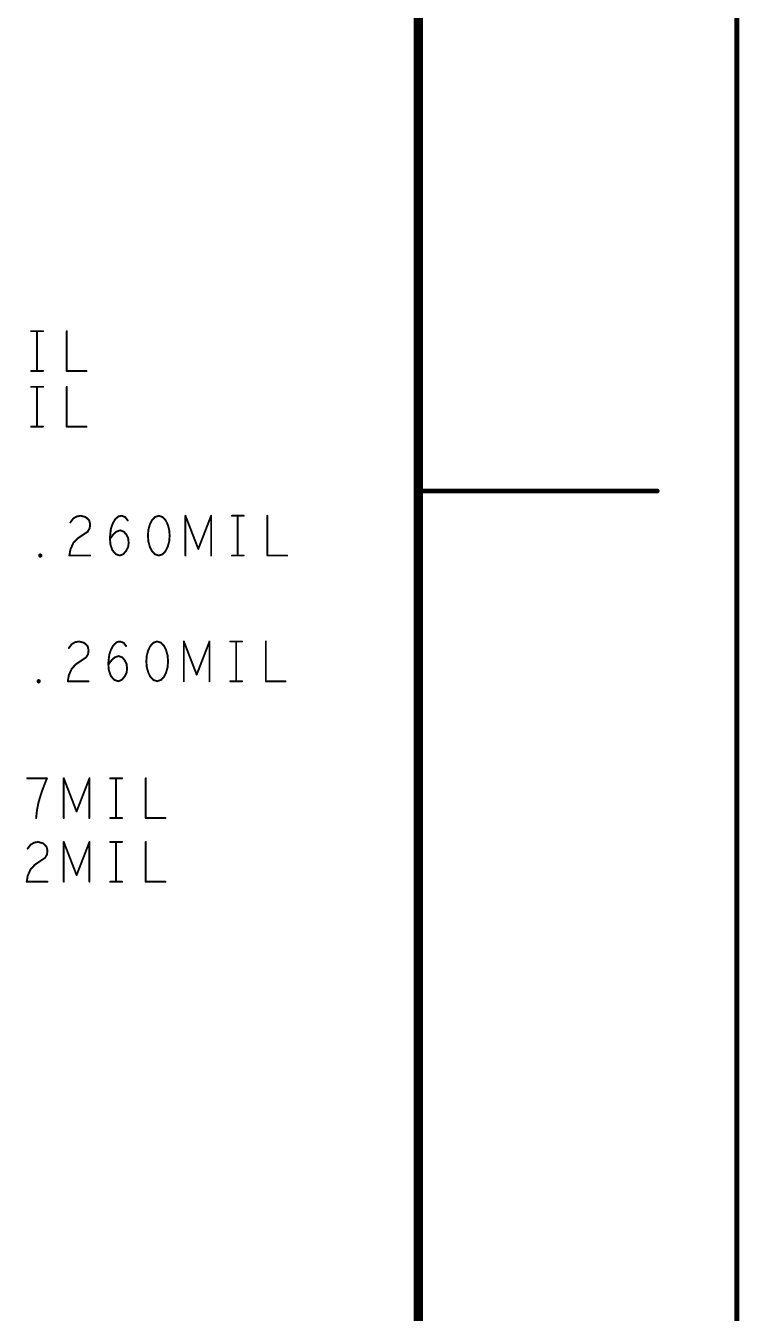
# Model space of a CAD drawing. Extents: x -18 to 16.1, y -6.6 to 15.5.
# Drawn here: x 13.818 to 16.058, y 7.369 to 11.415 of the extents above; entities that cross this region are included whole.
import ezdxf

# ---------------------------------------------------------------- set-up
doc = ezdxf.new("R2010")
doc.units = 0
doc.layers.get('0').update_dxf_attribs({"linetype": 'CONTINUOUS'})
doc.layers.add('FAB', color=13, linetype='CONTINUOUS')

# ---------------------------------------------------------------- blocks, each defined once
blk = doc.blocks.new('ROUND_13')
at = {"const_width": 0.0075}
blk.add_lwpolyline([(-0.00375, 0, 1), (0.00375, 0, 1)], format="xyb", close=True, dxfattribs=at)
blk = doc.blocks.new('ROUND_1')
at = {"const_width": 0.003}
blk.add_lwpolyline([(-0.0015, 0, 1), (0.0015, 0, 1)], format="xyb", close=True, dxfattribs=at)

msp = doc.modelspace()

# ---------------------------------------------------------------- linework, layer by layer
at = {"layer": 'FAB'}
for points, const_width in [([(16.0501, 15.4527), (16.0501, -6.5473)], 0.015), ([(15.0501, -6.0473), (15.0501, 14.9527)], 0.03), ([(13.8349, 10.455), (13.8721, 10.455)], 0.006), ([(13.8535, 10.455), (13.8535, 10.33)], 0.006), ([(13.9465, 10.455), (13.9465, 10.33)], 0.006), ([(13.8349, 10.33), (13.8721, 10.33)], 0.006), ([(13.9465, 10.33), (14.0085, 10.33)], 0.006), ([(13.8349, 10.28), (13.8721, 10.28)], 0.006), ([(13.8535, 10.28), (13.8535, 10.155)], 0.006), ([(13.9465, 10.28), (13.9465, 10.155)], 0.006), ([(13.8349, 10.155), (13.8721, 10.155)], 0.006), ([(13.9465, 10.155), (14.0085, 10.155)], 0.006), ([(15.8001, 9.9527), (15.0501, 9.9527)], 0.015), ([(13.9673, 9.8667), (13.9782, 9.8729)], 0.006), ([(13.9782, 9.8729), (13.9906, 9.875)], 0.006), ([(13.9906, 9.875), (14.0061, 9.8708)], 0.006), ([(14.0061, 9.8708), (14.017, 9.8604)], 0.006), ([(14.0975, 9.8625), (14.1084, 9.8729)], 0.006), ([(14.1084, 9.8729), (14.1192, 9.875)], 0.006), ([(14.1192, 9.875), (14.1301, 9.8708)], 0.006), ([(14.1301, 9.8708), (14.1379, 9.8604)], 0.006), ([(14.2231, 9.8708), (14.2138, 9.8604)], 0.006), ([(14.2355, 9.875), (14.2231, 9.8708)], 0.006), ([(14.2479, 9.8708), (14.2355, 9.875)], 0.006), ([(14.2572, 9.8604), (14.2479, 9.8708)], 0.006), ([(14.3192, 9.75), (14.3192, 9.875)], 0.006), ([(14.3192, 9.875), (14.3595, 9.7708)], 0.006), ([(14.3595, 9.7708), (14.3998, 9.875)], 0.006), ([(14.3998, 9.875), (14.3998, 9.75)], 0.006), ([(14.4649, 9.875), (14.5021, 9.875)], 0.006), ([(14.4835, 9.875), (14.4835, 9.75)], 0.006), ([(14.5765, 9.875), (14.5765, 9.75)], 0.006), ([(13.958, 9.8542), (13.9673, 9.8667)], 0.006), ([(14.0185, 9.8354), (14.0123, 9.825)], 0.006), ([(14.017, 9.8604), (14.0201, 9.8479)], 0.006), ([(14.0201, 9.8479), (14.0185, 9.8354)], 0.006), ([(14.082, 9.8062), (14.0851, 9.8333)], 0.006), ([(14.0851, 9.8333), (14.0898, 9.8479)], 0.006), ([(14.0898, 9.8479), (14.0975, 9.8625)], 0.006), ([(14.1022, 9.825), (14.1146, 9.8292)], 0.006), ([(14.1146, 9.8292), (14.1255, 9.825)], 0.006), ([(14.2029, 9.8312), (14.2014, 9.8125)], 0.006), ([(14.2076, 9.8479), (14.2029, 9.8312)], 0.006), ([(14.2138, 9.8604), (14.2076, 9.8479)], 0.006), ([(14.2634, 9.8479), (14.2572, 9.8604)], 0.006), ([(14.2681, 9.8312), (14.2634, 9.8479)], 0.006), ([(14.2696, 9.8125), (14.2681, 9.8312)], 0.006), ([(13.9673, 9.7896), (13.958, 9.7687)], 0.006), ([(13.9813, 9.8042), (13.9673, 9.7896)], 0.006), ([(14.0123, 9.825), (13.9813, 9.8042)], 0.006), ([(14.082, 9.8021), (14.0929, 9.8167)], 0.006), ([(14.0836, 9.7854), (14.082, 9.8062)], 0.006), ([(14.0929, 9.8167), (14.1022, 9.825)], 0.006), ([(14.1255, 9.825), (14.1332, 9.8167)], 0.006), ([(14.1332, 9.8167), (14.1394, 9.8042)], 0.006), ([(14.1394, 9.8042), (14.141, 9.7896)], 0.006), ([(14.141, 9.7896), (14.1394, 9.7771)], 0.006), ([(14.2014, 9.8125), (14.2029, 9.7937)], 0.006), ([(14.2029, 9.7937), (14.2076, 9.7771)], 0.006), ([(14.2634, 9.7771), (14.2681, 9.7937)], 0.006), ([(14.2681, 9.7937), (14.2696, 9.8125)], 0.006), ([(13.8604, 9.7521), (13.8635, 9.7542)], 0.006), ([(13.8604, 9.7479), (13.8604, 9.7521)], 0.006), ([(13.8635, 9.7458), (13.8604, 9.7479)], 0.006), ([(13.8635, 9.7542), (13.8666, 9.7521)], 0.006), ([(13.8666, 9.7479), (13.8635, 9.7458)], 0.006), ([(13.8666, 9.7521), (13.8666, 9.7479)], 0.006), ([(13.958, 9.7687), (13.9549, 9.75)], 0.006), ([(13.9549, 9.75), (14.0201, 9.75)], 0.006), ([(14.0898, 9.7667), (14.0836, 9.7854)], 0.006), ([(14.1007, 9.7542), (14.0898, 9.7667)], 0.006), ([(14.1131, 9.75), (14.1007, 9.7542)], 0.006), ([(14.1239, 9.7542), (14.1131, 9.75)], 0.006), ([(14.1332, 9.7646), (14.1239, 9.7542)], 0.006), ([(14.1394, 9.7771), (14.1332, 9.7646)], 0.006), ([(14.2076, 9.7771), (14.2138, 9.7646)], 0.006), ([(14.2138, 9.7646), (14.2231, 9.7542)], 0.006), ([(14.2231, 9.7542), (14.2355, 9.75)], 0.006), ([(14.2355, 9.75), (14.2479, 9.7542)], 0.006), ([(14.2479, 9.7542), (14.2572, 9.7646)], 0.006), ([(14.2572, 9.7646), (14.2634, 9.7771)], 0.006), ([(14.4649, 9.75), (14.5021, 9.75)], 0.006), ([(14.5765, 9.75), (14.6385, 9.75)], 0.006), ([(13.953, 9.4592), (13.9624, 9.4717)], 0.006), ([(13.9624, 9.4717), (13.9732, 9.4779)], 0.006), ([(13.9732, 9.4779), (13.9856, 9.48)], 0.006), ([(13.9856, 9.48), (14.0011, 9.4758)], 0.006), ([(14.0011, 9.4758), (14.012, 9.4654)], 0.006), ([(14.012, 9.4654), (14.0151, 9.4529)], 0.006), ([(14.0848, 9.4529), (14.0925, 9.4675)], 0.006), ([(14.0925, 9.4675), (14.1034, 9.4779)], 0.006), ([(14.1034, 9.4779), (14.1142, 9.48)], 0.006), ([(14.1142, 9.48), (14.1251, 9.4758)], 0.006), ([(14.1251, 9.4758), (14.1329, 9.4654)], 0.006), ([(14.2088, 9.4654), (14.2026, 9.4529)], 0.006), ([(14.2181, 9.4758), (14.2088, 9.4654)], 0.006), ([(14.2305, 9.48), (14.2181, 9.4758)], 0.006), ([(14.2429, 9.4758), (14.2305, 9.48)], 0.006), ([(14.2522, 9.4654), (14.2429, 9.4758)], 0.006), ([(14.2584, 9.4529), (14.2522, 9.4654)], 0.006), ([(14.3142, 9.355), (14.3142, 9.48)], 0.006), ([(14.3142, 9.48), (14.3545, 9.3758)], 0.006), ([(14.3545, 9.3758), (14.3948, 9.48)], 0.006), ([(14.3948, 9.48), (14.3948, 9.355)], 0.006), ([(14.4599, 9.48), (14.4971, 9.48)], 0.006), ([(14.4785, 9.48), (14.4785, 9.355)], 0.006), ([(14.5715, 9.48), (14.5715, 9.355)], 0.006), ([(14.0073, 9.43), (13.9763, 9.4092)], 0.006), ([(14.0135, 9.4404), (14.0073, 9.43)], 0.006), ([(14.0151, 9.4529), (14.0135, 9.4404)], 0.006), ([(14.077, 9.4112), (14.0801, 9.4383)], 0.006), ([(14.0801, 9.4383), (14.0848, 9.4529)], 0.006), ([(14.0879, 9.4217), (14.0972, 9.43)], 0.006), ([(14.0972, 9.43), (14.1096, 9.4342)], 0.006), ([(14.1096, 9.4342), (14.1205, 9.43)], 0.006), ([(14.1205, 9.43), (14.1282, 9.4217)], 0.006), ([(14.1979, 9.4362), (14.1964, 9.4175)], 0.006), ([(14.2026, 9.4529), (14.1979, 9.4362)], 0.006), ([(14.2631, 9.4362), (14.2584, 9.4529)], 0.006), ([(14.2646, 9.4175), (14.2631, 9.4362)], 0.006), ([(13.9624, 9.3946), (13.953, 9.3737)], 0.006), ([(13.9763, 9.4092), (13.9624, 9.3946)], 0.006), ([(14.077, 9.4071), (14.0879, 9.4217)], 0.006), ([(14.0786, 9.3904), (14.077, 9.4112)], 0.006), ([(14.0848, 9.3717), (14.0786, 9.3904)], 0.006), ([(14.1282, 9.4217), (14.1344, 9.4092)], 0.006), ([(14.1344, 9.4092), (14.136, 9.3946)], 0.006), ([(14.136, 9.3946), (14.1344, 9.3821)], 0.006), ([(14.1964, 9.4175), (14.1979, 9.3987)], 0.006), ([(14.1979, 9.3987), (14.2026, 9.3821)], 0.006), ([(14.2584, 9.3821), (14.2631, 9.3987)], 0.006), ([(14.2631, 9.3987), (14.2646, 9.4175)], 0.006), ([(13.8554, 9.3571), (13.8585, 9.3592)], 0.006), ([(13.8554, 9.3529), (13.8554, 9.3571)], 0.006), ([(13.8585, 9.3508), (13.8554, 9.3529)], 0.006), ([(13.8585, 9.3592), (13.8616, 9.3571)], 0.006), ([(13.8616, 9.3529), (13.8585, 9.3508)], 0.006), ([(13.8616, 9.3571), (13.8616, 9.3529)], 0.006), ([(13.953, 9.3737), (13.9499, 9.355)], 0.006), ([(13.9499, 9.355), (14.0151, 9.355)], 0.006), ([(14.0957, 9.3592), (14.0848, 9.3717)], 0.006), ([(14.1081, 9.355), (14.0957, 9.3592)], 0.006), ([(14.1189, 9.3592), (14.1081, 9.355)], 0.006), ([(14.1282, 9.3696), (14.1189, 9.3592)], 0.006), ([(14.1344, 9.3821), (14.1282, 9.3696)], 0.006), ([(14.2026, 9.3821), (14.2088, 9.3696)], 0.006), ([(14.2088, 9.3696), (14.2181, 9.3592)], 0.006), ([(14.2181, 9.3592), (14.2305, 9.355)], 0.006), ([(14.2305, 9.355), (14.2429, 9.3592)], 0.006), ([(14.2429, 9.3592), (14.2522, 9.3696)], 0.006), ([(14.2522, 9.3696), (14.2584, 9.3821)], 0.006), ([(14.4599, 9.355), (14.4971, 9.355)], 0.006), ([(14.5715, 9.355), (14.6335, 9.355)], 0.006), ([(13.8845, 9.05), (13.8225, 9.05)], 0.006), ([(13.8643, 8.9958), (13.8721, 9.0187)], 0.006), ([(13.8721, 9.0187), (13.8845, 9.05)], 0.006), ([(13.9372, 8.925), (13.9372, 9.05)], 0.006), ([(13.9372, 9.05), (13.9775, 8.9458)], 0.006), ([(13.9775, 8.9458), (14.0178, 9.05)], 0.006), ([(14.0178, 9.05), (14.0178, 8.925)], 0.006), ([(14.0829, 9.05), (14.1201, 9.05)], 0.006), ([(14.1015, 9.05), (14.1015, 8.925)], 0.006), ([(14.1945, 9.05), (14.1945, 8.925)], 0.006), ([(13.8582, 8.975), (13.8643, 8.9958)], 0.006), ([(13.8504, 8.925), (13.8535, 8.9521)], 0.006), ([(13.8535, 8.9521), (13.8582, 8.975)], 0.006), ([(14.0829, 8.925), (14.1201, 8.925)], 0.006), ([(14.1945, 8.925), (14.2565, 8.925)], 0.006), ([(13.824, 8.8292), (13.8333, 8.8417)], 0.006), ([(13.8333, 8.8417), (13.8442, 8.8479)], 0.006), ([(13.8442, 8.8479), (13.8566, 8.85)], 0.006), ([(13.8566, 8.85), (13.8721, 8.8458)], 0.006), ([(13.8721, 8.8458), (13.883, 8.8354)], 0.006), ([(13.883, 8.8354), (13.8861, 8.8229)], 0.006), ([(13.8861, 8.8229), (13.8845, 8.8104)], 0.006), ([(13.9372, 8.725), (13.9372, 8.85)], 0.006), ([(13.9372, 8.85), (13.9775, 8.7458)], 0.006), ([(13.9775, 8.7458), (14.0178, 8.85)], 0.006), ([(14.0178, 8.85), (14.0178, 8.725)], 0.006), ([(14.0829, 8.85), (14.1201, 8.85)], 0.006), ([(14.1015, 8.85), (14.1015, 8.725)], 0.006), ([(14.1945, 8.85), (14.1945, 8.725)], 0.006), ([(13.8473, 8.7792), (13.8333, 8.7646)], 0.006), ([(13.8783, 8.8), (13.8473, 8.7792)], 0.006), ([(13.8845, 8.8104), (13.8783, 8.8)], 0.006), ([(13.824, 8.7437), (13.8209, 8.725)], 0.006), ([(13.8333, 8.7646), (13.824, 8.7437)], 0.006), ([(13.8209, 8.725), (13.8861, 8.725)], 0.006), ([(14.0829, 8.725), (14.1201, 8.725)], 0.006), ([(14.1945, 8.725), (14.2565, 8.725)], 0.006)]:
    msp.add_lwpolyline(points, dxfattribs=dict(at, const_width=const_width))

# ---------------------------------------------------------------- block references
for name, p in [('ROUND_1', (13.8349, 10.455)), ('ROUND_1', (13.8535, 10.455)), ('ROUND_1', (13.8721, 10.455)), ('ROUND_1', (13.9465, 10.455)), ('ROUND_1', (13.8349, 10.33)), ('ROUND_1', (13.8535, 10.33)), ('ROUND_1', (13.8721, 10.33)), ('ROUND_1', (13.9465, 10.33)), ('ROUND_1', (13.9465, 10.33)), ('ROUND_1', (14.0085, 10.33)), ('ROUND_1', (13.8349, 10.28)), ('ROUND_1', (13.8535, 10.28)), ('ROUND_1', (13.8721, 10.28)), ('ROUND_1', (13.9465, 10.28)), ('ROUND_1', (13.8349, 10.155)), ('ROUND_1', (13.8535, 10.155)), ('ROUND_1', (13.8721, 10.155)), ('ROUND_1', (13.9465, 10.155)), ('ROUND_1', (13.9465, 10.155)), ('ROUND_1', (14.0085, 10.155)), ('ROUND_13', (15.0501, 9.9527)), ('ROUND_13', (15.8001, 9.9527)), ('ROUND_1', (13.9782, 9.8729)), ('ROUND_1', (13.9782, 9.8729)), ('ROUND_1', (13.9906, 9.875)), ('ROUND_1', (13.9906, 9.875)), ('ROUND_1', (14.0061, 9.8708)), ('ROUND_1', (14.0061, 9.8708)), ('ROUND_1', (14.1084, 9.8729)), ('ROUND_1', (14.1084, 9.8729)), ('ROUND_1', (14.1192, 9.875)), ('ROUND_1', (14.1192, 9.875)), ('ROUND_1', (14.1301, 9.8708)), ('ROUND_1', (14.1301, 9.8708)), ('ROUND_1', (14.2231, 9.8708)), ('ROUND_1', (14.2231, 9.8708)), ('ROUND_1', (14.2355, 9.875)), ('ROUND_1', (14.2355, 9.875)), ('ROUND_1', (14.2479, 9.8708)), ('ROUND_1', (14.2479, 9.8708)), ('ROUND_1', (14.3192, 9.875)), ('ROUND_1', (14.3192, 9.875)), ('ROUND_1', (14.3998, 9.875)), ('ROUND_1', (14.3998, 9.875)), ('ROUND_1', (14.4649, 9.875)), ('ROUND_1', (14.4835, 9.875)), ('ROUND_1', (14.5021, 9.875)), ('ROUND_1', (14.5765, 9.875)), ('ROUND_1', (13.958, 9.8542)), ('ROUND_1', (13.9673, 9.8667)), ('ROUND_1', (13.9673, 9.8667)), ('ROUND_1', (14.017, 9.8604)), ('ROUND_1', (14.017, 9.8604)), ('ROUND_1', (14.0185, 9.8354)), ('ROUND_1', (14.0185, 9.8354)), ('ROUND_1', (14.0201, 9.8479)), ('ROUND_1', (14.0201, 9.8479)), ('ROUND_1', (14.0851, 9.8333)), ('ROUND_1', (14.0851, 9.8333)), ('ROUND_1', (14.0898, 9.8479)), ('ROUND_1', (14.0898, 9.8479)), ('ROUND_1', (14.0975, 9.8625)), ('ROUND_1', (14.0975, 9.8625)), ('ROUND_1', (14.1146, 9.8292)), ('ROUND_1', (14.1146, 9.8292)), ('ROUND_1', (14.1379, 9.8604)), ('ROUND_1', (14.2029, 9.8312)), ('ROUND_1', (14.2029, 9.8312)), ('ROUND_1', (14.2076, 9.8479)), ('ROUND_1', (14.2076, 9.8479)), ('ROUND_1', (14.2138, 9.8604)), ('ROUND_1', (14.2138, 9.8604)), ('ROUND_1', (14.2572, 9.8604)), ('ROUND_1', (14.2572, 9.8604)), ('ROUND_1', (14.2634, 9.8479)), ('ROUND_1', (14.2634, 9.8479)), ('ROUND_1', (14.2681, 9.8312)), ('ROUND_1', (14.2681, 9.8312)), ('ROUND_1', (13.9673, 9.7896)), ('ROUND_1', (13.9673, 9.7896)), ('ROUND_1', (13.9813, 9.8042)), ('ROUND_1', (13.9813, 9.8042)), ('ROUND_1', (14.0123, 9.825)), ('ROUND_1', (14.0123, 9.825)), ('ROUND_1', (14.082, 9.8062)), ('ROUND_1', (14.082, 9.8062)), ('ROUND_1', (14.082, 9.8021)), ('ROUND_1', (14.0929, 9.8167)), ('ROUND_1', (14.0929, 9.8167)), ('ROUND_1', (14.1022, 9.825)), ('ROUND_1', (14.1022, 9.825)), ('ROUND_1', (14.1255, 9.825)), ('ROUND_1', (14.1255, 9.825)), ('ROUND_1', (14.1332, 9.8167)), ('ROUND_1', (14.1332, 9.8167)), ('ROUND_1', (14.1394, 9.8042)), ('ROUND_1', (14.1394, 9.8042)), ('ROUND_1', (14.141, 9.7896)), ('ROUND_1', (14.141, 9.7896)), ('ROUND_1', (14.2014, 9.8125)), ('ROUND_1', (14.2014, 9.8125)), ('ROUND_1', (14.2029, 9.7937)), ('ROUND_1', (14.2029, 9.7937)), ('ROUND_1', (14.2681, 9.7937)), ('ROUND_1', (14.2681, 9.7937)), ('ROUND_1', (14.2696, 9.8125)), ('ROUND_1', (14.2696, 9.8125)), ('ROUND_1', (13.8604, 9.7521)), ('ROUND_1', (13.8604, 9.7521)), ('ROUND_1', (13.8604, 9.7479)), ('ROUND_1', (13.8604, 9.7479)), ('ROUND_1', (13.8635, 9.7542)), ('ROUND_1', (13.8635, 9.7542)), ('ROUND_1', (13.8666, 9.7521)), ('ROUND_1', (13.8666, 9.7521)), ('ROUND_1', (13.8666, 9.7479)), ('ROUND_1', (13.8666, 9.7479)), ('ROUND_1', (13.9549, 9.75)), ('ROUND_1', (13.9549, 9.75)), ('ROUND_1', (13.958, 9.7687)), ('ROUND_1', (13.958, 9.7687)), ('ROUND_1', (14.0201, 9.75)), ('ROUND_1', (14.0836, 9.7854)), ('ROUND_1', (14.0836, 9.7854)), ('ROUND_1', (14.0898, 9.7667)), ('ROUND_1', (14.0898, 9.7667)), ('ROUND_1', (14.1007, 9.7542)), ('ROUND_1', (14.1007, 9.7542)), ('ROUND_1', (14.1131, 9.75)), ('ROUND_1', (14.1131, 9.75)), ('ROUND_1', (14.1239, 9.7542)), ('ROUND_1', (14.1239, 9.7542)), ('ROUND_1', (14.1332, 9.7646)), ('ROUND_1', (14.1332, 9.7646)), ('ROUND_1', (14.1394, 9.7771)), ('ROUND_1', (14.1394, 9.7771)), ('ROUND_1', (14.2076, 9.7771)), ('ROUND_1', (14.2076, 9.7771)), ('ROUND_1', (14.2138, 9.7646)), ('ROUND_1', (14.2138, 9.7646)), ('ROUND_1', (14.2231, 9.7542)), ('ROUND_1', (14.2231, 9.7542)), ('ROUND_1', (14.2355, 9.75)), ('ROUND_1', (14.2355, 9.75)), ('ROUND_1', (14.2479, 9.7542)), ('ROUND_1', (14.2479, 9.7542)), ('ROUND_1', (14.2572, 9.7646)), ('ROUND_1', (14.2572, 9.7646)), ('ROUND_1', (14.2634, 9.7771)), ('ROUND_1', (14.2634, 9.7771)), ('ROUND_1', (14.3192, 9.75)), ('ROUND_1', (14.3595, 9.7708)), ('ROUND_1', (14.3595, 9.7708)), ('ROUND_1', (14.3998, 9.75)), ('ROUND_1', (14.4649, 9.75)), ('ROUND_1', (14.4835, 9.75)), ('ROUND_1', (14.5021, 9.75)), ('ROUND_1', (14.5765, 9.75)), ('ROUND_1', (14.5765, 9.75)), ('ROUND_1', (14.6385, 9.75)), ('ROUND_1', (13.8635, 9.7458)), ('ROUND_1', (13.8635, 9.7458)), ('ROUND_1', (13.9624, 9.4717)), ('ROUND_1', (13.9624, 9.4717)), ('ROUND_1', (13.9732, 9.4779)), ('ROUND_1', (13.9732, 9.4779)), ('ROUND_1', (13.9856, 9.48)), ('ROUND_1', (13.9856, 9.48)), ('ROUND_1', (14.0011, 9.4758)), ('ROUND_1', (14.0011, 9.4758)), ('ROUND_1', (14.012, 9.4654)), ('ROUND_1', (14.012, 9.4654)), ('ROUND_1', (14.0925, 9.4675)), ('ROUND_1', (14.0925, 9.4675)), ('ROUND_1', (14.1034, 9.4779)), ('ROUND_1', (14.1034, 9.4779)), ('ROUND_1', (14.1142, 9.48)), ('ROUND_1', (14.1142, 9.48)), ('ROUND_1', (14.1251, 9.4758)), ('ROUND_1', (14.1251, 9.4758)), ('ROUND_1', (14.1329, 9.4654)), ('ROUND_1', (14.2088, 9.4654)), ('ROUND_1', (14.2088, 9.4654)), ('ROUND_1', (14.2181, 9.4758)), ('ROUND_1', (14.2181, 9.4758)), ('ROUND_1', (14.2305, 9.48)), ('ROUND_1', (14.2305, 9.48)), ('ROUND_1', (14.2429, 9.4758)), ('ROUND_1', (14.2429, 9.4758)), ('ROUND_1', (14.2522, 9.4654)), ('ROUND_1', (14.2522, 9.4654)), ('ROUND_1', (14.3142, 9.48)), ('ROUND_1', (14.3142, 9.48)), ('ROUND_1', (14.3948, 9.48)), ('ROUND_1', (14.3948, 9.48)), ('ROUND_1', (14.4599, 9.48)), ('ROUND_1', (14.4785, 9.48)), ('ROUND_1', (14.4971, 9.48)), ('ROUND_1', (14.5715, 9.48)), ('ROUND_1', (13.953, 9.4592)), ('ROUND_1', (14.0073, 9.43)), ('ROUND_1', (14.0073, 9.43)), ('ROUND_1', (14.0135, 9.4404)), ('ROUND_1', (14.0135, 9.4404)), ('ROUND_1', (14.0151, 9.4529)), ('ROUND_1', (14.0151, 9.4529)), ('ROUND_1', (14.0801, 9.4383)), ('ROUND_1', (14.0801, 9.4383)), ('ROUND_1', (14.0848, 9.4529)), ('ROUND_1', (14.0848, 9.4529)), ('ROUND_1', (14.0972, 9.43)), ('ROUND_1', (14.0972, 9.43)), ('ROUND_1', (14.1096, 9.4342)), ('ROUND_1', (14.1096, 9.4342)), ('ROUND_1', (14.1205, 9.43)), ('ROUND_1', (14.1205, 9.43)), ('ROUND_1', (14.1979, 9.4362)), ('ROUND_1', (14.1979, 9.4362)), ('ROUND_1', (14.2026, 9.4529)), ('ROUND_1', (14.2026, 9.4529)), ('ROUND_1', (14.2584, 9.4529)), ('ROUND_1', (14.2584, 9.4529)), ('ROUND_1', (14.2631, 9.4362)), ('ROUND_1', (14.2631, 9.4362)), ('ROUND_1', (13.9624, 9.3946)), ('ROUND_1', (13.9624, 9.3946)), ('ROUND_1', (13.9763, 9.4092)), ('ROUND_1', (13.9763, 9.4092)), ('ROUND_1', (14.077, 9.4112)), ('ROUND_1', (14.077, 9.4112)), ('ROUND_1', (14.077, 9.4071)), ('ROUND_1', (14.0786, 9.3904)), ('ROUND_1', (14.0786, 9.3904)), ('ROUND_1', (14.0879, 9.4217)), ('ROUND_1', (14.0879, 9.4217)), ('ROUND_1', (14.1282, 9.4217)), ('ROUND_1', (14.1282, 9.4217)), ('ROUND_1', (14.1344, 9.4092)), ('ROUND_1', (14.1344, 9.4092)), ('ROUND_1', (14.136, 9.3946)), ('ROUND_1', (14.136, 9.3946)), ('ROUND_1', (14.1964, 9.4175)), ('ROUND_1', (14.1964, 9.4175)), ('ROUND_1', (14.1979, 9.3987)), ('ROUND_1', (14.1979, 9.3987)), ('ROUND_1', (14.2631, 9.3987)), ('ROUND_1', (14.2631, 9.3987)), ('ROUND_1', (14.2646, 9.4175)), ('ROUND_1', (14.2646, 9.4175)), ('ROUND_1', (13.8554, 9.3571)), ('ROUND_1', (13.8554, 9.3571)), ('ROUND_1', (13.8554, 9.3529)), ('ROUND_1', (13.8554, 9.3529)), ('ROUND_1', (13.8585, 9.3592)), ('ROUND_1', (13.8585, 9.3592)), ('ROUND_1', (13.8585, 9.3508)), ('ROUND_1', (13.8585, 9.3508)), ('ROUND_1', (13.8616, 9.3571)), ('ROUND_1', (13.8616, 9.3571)), ('ROUND_1', (13.8616, 9.3529)), ('ROUND_1', (13.8616, 9.3529)), ('ROUND_1', (13.9499, 9.355)), ('ROUND_1', (13.9499, 9.355)), ('ROUND_1', (13.953, 9.3737)), ('ROUND_1', (13.953, 9.3737)), ('ROUND_1', (14.0151, 9.355)), ('ROUND_1', (14.0848, 9.3717)), ('ROUND_1', (14.0848, 9.3717)), ('ROUND_1', (14.0957, 9.3592)), ('ROUND_1', (14.0957, 9.3592)), ('ROUND_1', (14.1081, 9.355)), ('ROUND_1', (14.1081, 9.355)), ('ROUND_1', (14.1189, 9.3592)), ('ROUND_1', (14.1189, 9.3592)), ('ROUND_1', (14.1282, 9.3696)), ('ROUND_1', (14.1282, 9.3696)), ('ROUND_1', (14.1344, 9.3821)), ('ROUND_1', (14.1344, 9.3821)), ('ROUND_1', (14.2026, 9.3821)), ('ROUND_1', (14.2026, 9.3821)), ('ROUND_1', (14.2088, 9.3696)), ('ROUND_1', (14.2088, 9.3696)), ('ROUND_1', (14.2181, 9.3592)), ('ROUND_1', (14.2181, 9.3592)), ('ROUND_1', (14.2305, 9.355)), ('ROUND_1', (14.2305, 9.355)), ('ROUND_1', (14.2429, 9.3592)), ('ROUND_1', (14.2429, 9.3592)), ('ROUND_1', (14.2522, 9.3696)), ('ROUND_1', (14.2522, 9.3696)), ('ROUND_1', (14.2584, 9.3821)), ('ROUND_1', (14.2584, 9.3821)), ('ROUND_1', (14.3142, 9.355)), ('ROUND_1', (14.3545, 9.3758)), ('ROUND_1', (14.3545, 9.3758)), ('ROUND_1', (14.3948, 9.355)), ('ROUND_1', (14.4599, 9.355)), ('ROUND_1', (14.4785, 9.355)), ('ROUND_1', (14.4971, 9.355)), ('ROUND_1', (14.5715, 9.355)), ('ROUND_1', (14.5715, 9.355)), ('ROUND_1', (14.6335, 9.355)), ('ROUND_1', (13.8225, 9.05)), ('ROUND_1', (13.8721, 9.0187)), ('ROUND_1', (13.8721, 9.0187)), ('ROUND_1', (13.8845, 9.05)), ('ROUND_1', (13.8845, 9.05)), ('ROUND_1', (13.9372, 9.05)), ('ROUND_1', (13.9372, 9.05)), ('ROUND_1', (14.0178, 9.05)), ('ROUND_1', (14.0178, 9.05)), ('ROUND_1', (14.0829, 9.05)), ('ROUND_1', (14.1015, 9.05)), ('ROUND_1', (14.1201, 9.05)), ('ROUND_1', (14.1945, 9.05)), ('ROUND_1', (13.8643, 8.9958)), ('ROUND_1', (13.8643, 8.9958)), ('ROUND_1', (13.8535, 8.9521)), ('ROUND_1', (13.8535, 8.9521)), ('ROUND_1', (13.8582, 8.975)), ('ROUND_1', (13.8582, 8.975)), ('ROUND_1', (13.9775, 8.9458)), ('ROUND_1', (13.9775, 8.9458)), ('ROUND_1', (13.8504, 8.925)), ('ROUND_1', (13.9372, 8.925)), ('ROUND_1', (14.0178, 8.925)), ('ROUND_1', (14.0829, 8.925)), ('ROUND_1', (14.1015, 8.925)), ('ROUND_1', (14.1201, 8.925)), ('ROUND_1', (14.1945, 8.925)), ('ROUND_1', (14.1945, 8.925)), ('ROUND_1', (14.2565, 8.925)), ('ROUND_1', (13.824, 8.8292)), ('ROUND_1', (13.8333, 8.8417)), ('ROUND_1', (13.8333, 8.8417)), ('ROUND_1', (13.8442, 8.8479)), ('ROUND_1', (13.8442, 8.8479)), ('ROUND_1', (13.8566, 8.85)), ('ROUND_1', (13.8566, 8.85)), ('ROUND_1', (13.8721, 8.8458)), ('ROUND_1', (13.8721, 8.8458)), ('ROUND_1', (13.883, 8.8354)), ('ROUND_1', (13.883, 8.8354)), ('ROUND_1', (13.8861, 8.8229)), ('ROUND_1', (13.8861, 8.8229)), ('ROUND_1', (13.9372, 8.85)), ('ROUND_1', (13.9372, 8.85)), ('ROUND_1', (14.0178, 8.85)), ('ROUND_1', (14.0178, 8.85)), ('ROUND_1', (14.0829, 8.85)), ('ROUND_1', (14.1015, 8.85)), ('ROUND_1', (14.1201, 8.85)), ('ROUND_1', (14.1945, 8.85)), ('ROUND_1', (13.8473, 8.7792)), ('ROUND_1', (13.8473, 8.7792)), ('ROUND_1', (13.8783, 8.8)), ('ROUND_1', (13.8783, 8.8)), ('ROUND_1', (13.8845, 8.8104)), ('ROUND_1', (13.8845, 8.8104)), ('ROUND_1', (13.824, 8.7437)), ('ROUND_1', (13.824, 8.7437)), ('ROUND_1', (13.8333, 8.7646)), ('ROUND_1', (13.8333, 8.7646)), ('ROUND_1', (13.9775, 8.7458)), ('ROUND_1', (13.9775, 8.7458)), ('ROUND_1', (13.8209, 8.725)), ('ROUND_1', (13.8209, 8.725)), ('ROUND_1', (13.8861, 8.725)), ('ROUND_1', (13.9372, 8.725)), ('ROUND_1', (14.0178, 8.725)), ('ROUND_1', (14.0829, 8.725)), ('ROUND_1', (14.1015, 8.725)), ('ROUND_1', (14.1201, 8.725)), ('ROUND_1', (14.1945, 8.725)), ('ROUND_1', (14.1945, 8.725)), ('ROUND_1', (14.2565, 8.725))]:
    msp.add_blockref(name, p, dxfattribs=at)

doc.saveas('drawing.dxf')
